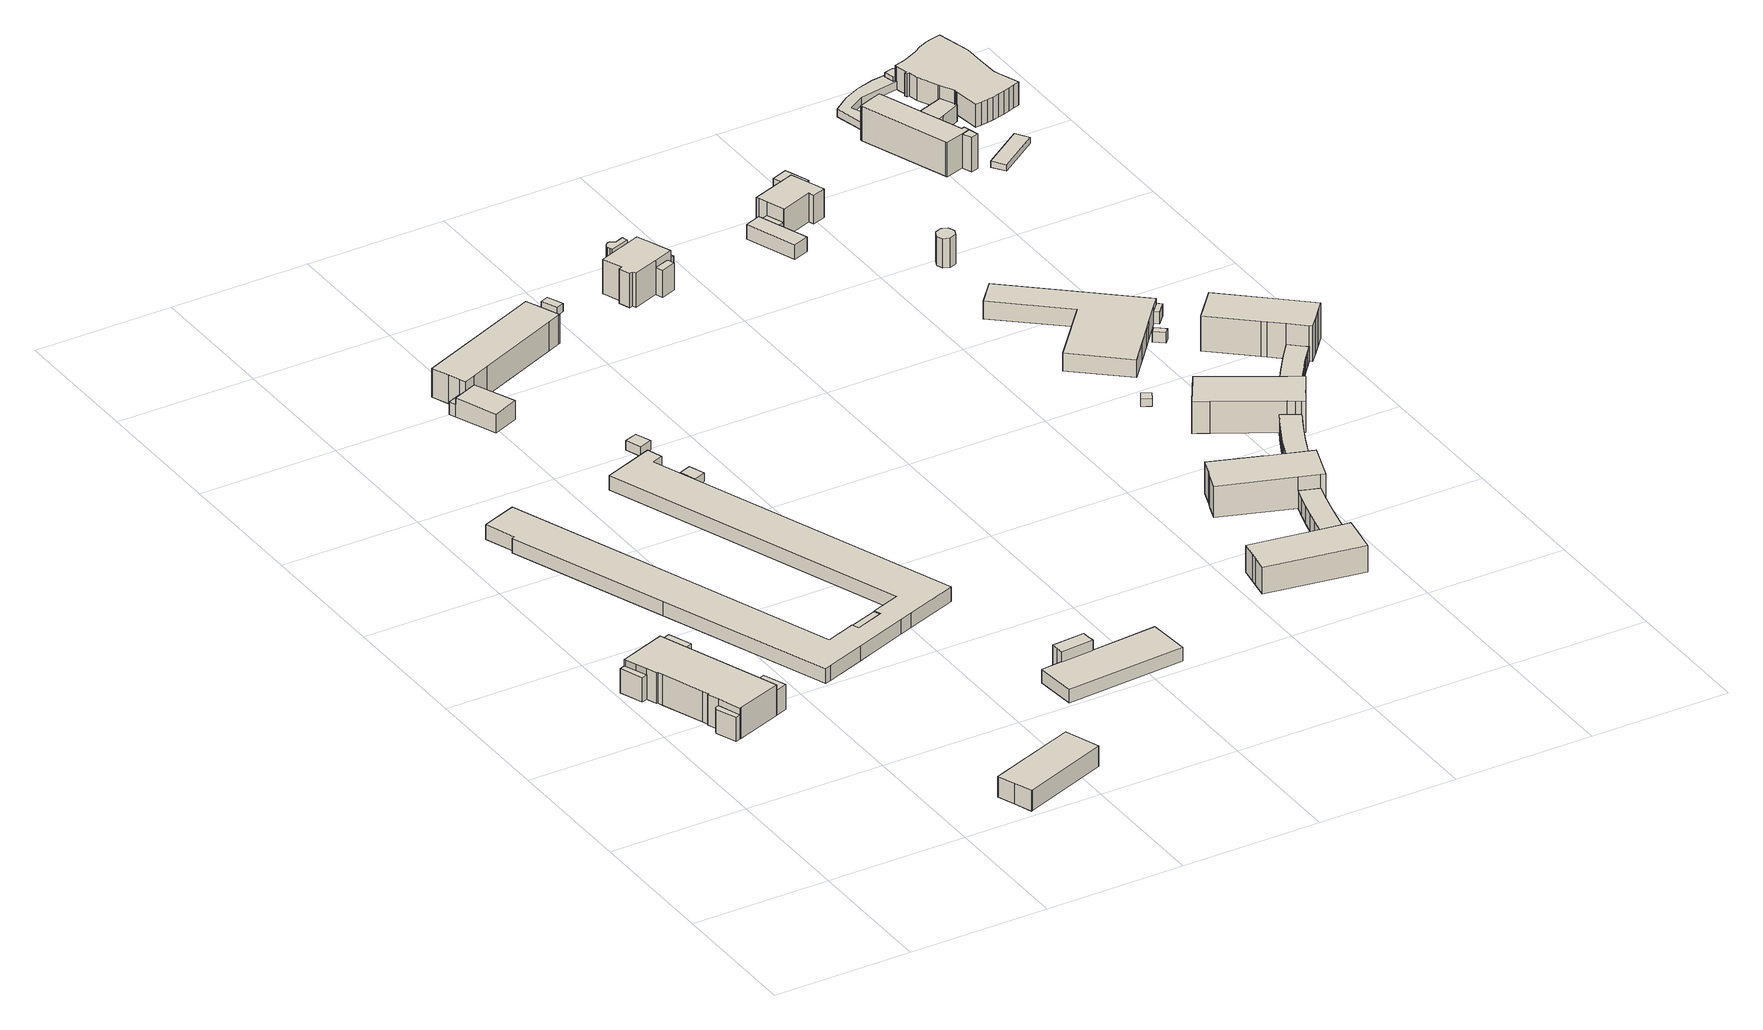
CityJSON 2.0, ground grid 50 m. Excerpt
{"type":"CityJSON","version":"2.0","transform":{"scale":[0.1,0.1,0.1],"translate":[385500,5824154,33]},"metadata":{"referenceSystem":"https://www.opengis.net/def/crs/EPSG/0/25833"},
"CityObjects":{
"building1":{"type":"Building","attributes":{"Gemeindeschluessel":"11000001","function":"31001_3073"},"address":[{"country":"Germany","locality":"Berlin","thoroughfareNumber":"41 (100)","thoroughfareName":"Kurt-Schumacher-Damm"}],"children":["building1-1","building1-2","building1-3","building1-4","building1-5"]},
"building1-1":{"type":"BuildingPart","attributes":{"BezugspunktDach":"2200","measuredHeight":15.18,"storeysAboveGround":3},"parents":["building1"],"geometry":[{"type":"MultiSurface","lod":"1","boundaries":[[[0,1,2,3,4,5,6,7,8,9,10,11,12,13,14,15,16]],[[17,18,19,20,21,22,23,24,25,26,27,28,29,30,31,32,33]],[[17,33,16,15]],[[18,17,15,14]],[[19,18,14,13]],[[34,35,13,12]],[[21,20,12,11]],[[22,21,11,10]],[[23,22,10,9]],[[24,23,9,8]],[[36,37,24,8,7]],[[26,25,7,6]],[[27,26,6,5]],[[28,27,5,4]],[[29,28,4,3]],[[30,29,3,2]],[[31,30,2,1]],[[32,31,1,0]],[[20,19,35,34]],[[25,24,37,36]]]}]},
"building1-2":{"type":"BuildingPart","attributes":{"BezugspunktDach":"2200","measuredHeight":10.71,"storeysAboveGround":3},"parents":["building1"],"geometry":[{"type":"Solid","lod":"1","boundaries":[[[[38,39,40,41,42]],[[21,43,44,22,45]],[[21,45,42,41]],[[43,21,41,40]],[[44,43,40,39]],[[22,44,39,38]],[[45,22,38,42]]]]}]},
"building1-3":{"type":"BuildingPart","attributes":{"BezugspunktDach":"2200","measuredHeight":8.86,"storeysAboveGround":3},"parents":["building1"],"geometry":[{"type":"Solid","lod":"1","boundaries":[[[[46,37,36,47,48]],[[49,25,24,50,51]],[[49,51,48,47]],[[25,49,47,36]],[[50,24,37,46]],[[51,50,46,48]],[[24,25,36,37]]]]}]},
"building1-4":{"type":"BuildingPart","attributes":{"BezugspunktDach":"2200","measuredHeight":9.76,"storeysAboveGround":3},"parents":["building1"],"geometry":[{"type":"MultiSurface","lod":"1","boundaries":[[[52,53,54,55]],[[33,32,56,57]],[[33,57,55,54]],[[56,32,53,52]],[[57,56,52,55]]]}]},
"building1-5":{"type":"BuildingPart","attributes":{"BezugspunktDach":"2200","measuredHeight":10.41,"storeysAboveGround":3},"parents":["building1"],"geometry":[{"type":"Solid","lod":"1","boundaries":[[[[34,58,59,35]],[[60,61,20,19]],[[60,19,35,59]],[[61,60,59,58]],[[20,61,58,34]],[[19,20,34,35]]]]}]},
"building2":{"type":"Building","attributes":{"Gemeindeschluessel":"11000001","BezugspunktDach":"2200","function":"31001_3073","measuredHeight":10,"storeysAboveGround":1},"address":[{"country":"Germany","locality":"Berlin","thoroughfareNumber":"41 (82)","thoroughfareName":"Kurt-Schumacher-Damm"}],"geometry":[{"type":"Solid","lod":"1","boundaries":[[[[62,63,64,65,66,67]],[[68,69,70,71,72,73]],[[68,73,67,66]],[[69,68,66,65]],[[70,69,65,64]],[[71,70,64,63]],[[72,71,63,62]],[[73,72,62,67]]]]}]},
"building3":{"type":"Building","attributes":{"Gemeindeschluessel":"11000001","BezugspunktDach":"2200","function":"31001_3073","measuredHeight":5.36,"storeysAboveGround":1},"address":[{"country":"Germany","locality":"Berlin","thoroughfareNumber":"41 (107)","thoroughfareName":"Kurt-Schumacher-Damm"}],"geometry":[{"type":"Solid","lod":"1","boundaries":[[[[74,75,76,77,78,79,80,81,82,83,84,85,86,87,88,89,90,91,92,93,94]],[[95,96,97,98,99,100,101,102,103,104,105,106,107,108,109,110,111,112,113,114,115]],[[95,115,94,93]],[[96,95,93,92]],[[97,96,92,91]],[[98,97,91,90]],[[99,98,90,89]],[[100,99,89,88]],[[101,100,88,87]],[[102,101,87,86]],[[103,102,86,85]],[[104,103,85,84]],[[105,104,84,83]],[[106,105,83,82]],[[107,106,82,81]],[[108,107,81,80]],[[109,108,80,79]],[[110,109,79,78]],[[111,110,78,77]],[[112,111,77,76]],[[113,112,76,75]],[[114,113,75,74]],[[115,114,74,94]]]]}]},
"building4":{"type":"Building","attributes":{"Gemeindeschluessel":"11000001","BezugspunktDach":"2200","function":"51009_1610","measuredHeight":5.01,"storeysAboveGround":0},"address":[{"country":"Germany","locality":"Berlin"}],"geometry":[{"type":"Solid","lod":"1","boundaries":[[[[116,117,118,119]],[[120,121,122,123]],[[120,123,119,118]],[[121,120,118,117]],[[122,121,117,116]],[[123,122,116,119]]]]}]},
"building5":{"type":"Building","attributes":{"name":"Gemeindehaus","Gemeindeschluessel":"11000001","function":"31001_3044"},"address":[{"country":"Germany","locality":"Berlin","thoroughfareNumber":"41 (103)","thoroughfareName":"Kurt-Schumacher-Damm"}],"children":["building5-1","building5-2"]},
"building5-1":{"type":"BuildingPart","attributes":{"BezugspunktDach":"2200","measuredHeight":9.2,"storeysAboveGround":2},"parents":["building5"],"geometry":[{"type":"MultiSurface","lod":"1","boundaries":[[[124,125,126,127]],[[128,129,130,131]],[[128,132,133,134,127,126]],[[129,128,126,125]],[[130,129,125,124]],[[131,130,124,127]],[[131,134,133,132]]]}]},
"building5-2":{"type":"BuildingPart","attributes":{"BezugspunktDach":"2200","measuredHeight":4.68,"storeysAboveGround":2},"parents":["building5"],"geometry":[{"type":"MultiSurface","lod":"1","boundaries":[[[134,133,135,136]],[[137,132,131,138]],[[137,138,136,135]],[[132,137,135,133]],[[138,131,134,136]],[[139,131,132,133,134]]]}]},
"building6":{"type":"Building","attributes":{"Gemeindeschluessel":"11000001","BezugspunktDach":"2200","function":"51009_1610","measuredHeight":8.95,"storeysAboveGround":0},"address":[{"country":"Germany","locality":"Berlin"}],"geometry":[{"type":"Solid","lod":"1","boundaries":[[[[140,141,142,143,144,145]],[[146,147,148,149,150,151]],[[146,151,145,144]],[[147,146,144,143]],[[148,147,143,142]],[[149,148,142,141]],[[150,149,141,140]],[[151,150,140,145]]]]}]},
"building7":{"type":"Building","attributes":{"Gemeindeschluessel":"11000001","BezugspunktDach":"2200","function":"31001_3073","measuredHeight":3.27,"storeysAboveGround":1},"address":[{"country":"Germany","locality":"Berlin","thoroughfareNumber":"41 (106)","thoroughfareName":"Kurt-Schumacher-Damm"}],"geometry":[{"type":"Solid","lod":"1","boundaries":[[[[152,153,154,155]],[[156,157,158,159]],[[156,159,155,154]],[[157,156,154,153]],[[158,157,153,152]],[[159,158,152,155]]]]}]},
"building8":{"type":"Building","attributes":{"Gemeindeschluessel":"11000001","BezugspunktDach":"2200","function":"31001_3073","measuredHeight":3.68,"storeysAboveGround":1},"address":[{"country":"Germany","locality":"Berlin","thoroughfareNumber":"41 (105)","thoroughfareName":"Kurt-Schumacher-Damm"}],"geometry":[{"type":"Solid","lod":"1","boundaries":[[[[160,161,162,163]],[[164,165,166,167]],[[164,167,163,162]],[[165,164,162,161]],[[166,165,161,160]],[[167,166,160,163]]]]}]},
"building9":{"type":"Building","attributes":{"Gemeindeschluessel":"11000001","BezugspunktDach":"2200","function":"31001_3073","measuredHeight":4.95,"storeysAboveGround":1},"address":[{"country":"Germany","locality":"Berlin","thoroughfareNumber":"41 (108)","thoroughfareName":"Kurt-Schumacher-Damm"}],"geometry":[{"type":"Solid","lod":"1","boundaries":[[[[168,169,170,171,172,173]],[[174,175,176,177,178,179]],[[174,179,173,172]],[[175,174,172,171]],[[176,175,171,170]],[[177,176,170,169]],[[178,177,169,168]],[[179,178,168,173]]]]}]},
"building10":{"type":"Building","attributes":{"name":"Saint-Louis-Kirche","Gemeindeschluessel":"11000001","function":"31001_3041"},"address":[{"country":"Germany","locality":"Berlin","thoroughfareNumber":"41 (104)","thoroughfareName":"Kurt-Schumacher-Damm"}],"children":["building10-1","building10-2","building10-3"]},
"building10-1":{"type":"BuildingPart","attributes":{"BezugspunktDach":"2200","measuredHeight":13.07,"storeysAboveGround":1},"parents":["building10"],"geometry":[{"type":"MultiSurface","lod":"1","boundaries":[[[180,181,182,183,184,185,186,187,188,189,190,191,192]],[[193,194,195,196,197,198,199,200,201,202,203,204,205]],[[193,205,192,191]],[[206,207,208,193,191,190]],[[209,210,211,190,189]],[[212,209,195,189,188]],[[197,196,188,187]],[[198,197,187,186]],[[199,198,186,185]],[[200,199,185,184]],[[201,200,184,183]],[[202,201,183,182]],[[203,202,182,181]],[[204,203,181,180]],[[205,204,180,192]],[[194,193,208,207,206]],[[195,213,210,209]],[[214,213,215,194,211,210]],[[196,195,209,212]]]}]},
"building10-2":{"type":"BuildingPart","attributes":{"BezugspunktDach":"2200","measuredHeight":8.59,"storeysAboveGround":1},"parents":["building10"],"geometry":[{"type":"MultiSurface","lod":"1","boundaries":[[[210,212,216,217,218,219,220]],[[221,222,223,224,196,213,225]],[[221,225,220,219]],[[222,221,219,218]],[[223,222,218,217]],[[224,223,217,216]],[[196,224,216,212]],[[225,226,194,225,220]],[[213,195,209,210]],[[196,212,209,195]],[[213,210,211,194,226]],[[220,225,194,211]]]}]},
"building10-3":{"type":"BuildingPart","attributes":{"BezugspunktDach":"2200","measuredHeight":8.15,"storeysAboveGround":1},"parents":["building10"],"geometry":[{"type":"Solid","lod":"1","boundaries":[[[[208,207,227,228,229]],[[230,225,194,193,231]],[[230,231,229,228]],[[225,230,228,227]],[[194,211,220,225,227,207]],[[231,193,208,229]],[[225,220,211,194]],[[193,194,207,208]]]]}]},
"building11":{"type":"Building","attributes":{"Gemeindeschluessel":"11000001","BezugspunktDach":"2200","function":"31001_2463","measuredHeight":4.77,"storeysAboveGround":1},"address":[{"country":"Germany","locality":"Berlin","thoroughfareNumber":"127 (1)","thoroughfareName":"Kurt-Schumacher-Damm"}],"geometry":[{"type":"Solid","lod":"1","boundaries":[[[[232,233,234,235,236,237,238]],[[239,240,241,242,243,244,245]],[[239,245,238,237]],[[240,239,237,236]],[[241,240,236,235]],[[242,241,235,234]],[[243,242,234,233]],[[244,243,233,232]],[[245,244,232,238]]]]}]},
"building12":{"type":"Building","attributes":{"Gemeindeschluessel":"11000001","BezugspunktDach":"2200","function":"31001_2463","measuredHeight":3,"storeysAboveGround":1},"address":[{"country":"Germany","locality":"Berlin","thoroughfareNumber":"127 (2)","thoroughfareName":"Kurt-Schumacher-Damm"}],"geometry":[{"type":"Solid","lod":"1","boundaries":[[[[246,247,248,249]],[[250,251,252,253]],[[250,253,249,248]],[[251,250,248,247]],[[252,251,247,246]],[[253,252,246,249]]]]}]},
"building13":{"type":"Building","attributes":{"Gemeindeschluessel":"11000001","function":"31001_1010"},"address":[{"country":"Germany","locality":"Berlin","thoroughfareNumber":"127 (3)","thoroughfareName":"Kurt-Schumacher-Damm"}],"children":["building13-1","building13-2","building13-3","building13-4","building13-5"]},
"building13-1":{"type":"BuildingPart","attributes":{"BezugspunktDach":"2200","measuredHeight":16.82,"storeysAboveGround":2},"parents":["building13"],"geometry":[{"type":"MultiSurface","lod":"1","boundaries":[[[254,255,256,257,258,259,260,261,262,263,264]],[[265,266,267,268,269,270,271,272,273,274,275]],[[265,275,264,263]],[[266,265,263,262],[266,276,277,265]],[[267,266,262,261]],[[278,279,261,260]],[[280,281,282,283,268,260,259]],[[270,269,259,258]],[[271,270,258,257]],[[272,271,257,256]],[[273,272,256,255]],[[274,273,255,254]],[[275,274,254,264]],[[276,266,265,277]],[[268,267,279,278]],[[269,283,282,281,280]]]}]},
"building13-2":{"type":"BuildingPart","attributes":{"BezugspunktDach":"2200","measuredHeight":13.18,"storeysAboveGround":2},"parents":["building13"],"geometry":[{"type":"MultiSurface","lod":"1","boundaries":[[[284,285,286,287,288,289,290,291,292,293,294,295,296,297,298,299,300,301]],[[302,303,304,305,306,307,308,309,310,311,312,313,314,315,316,317,318,319]],[[302,319,301,300]],[[303,302,300,299]],[[304,303,299,298]],[[305,304,298,297]],[[306,305,297,296]],[[307,306,296,295]],[[308,307,295,294]],[[309,308,294,293]],[[310,309,293,292]],[[311,310,292,291]],[[312,311,291,290]],[[313,312,290,289]],[[314,313,289,288]],[[315,314,288,287]],[[320,321,287,286]],[[317,316,286,285]],[[318,317,285,284]],[[319,318,284,301]],[[322,316,315,321,320]]]}]},
"building13-3":{"type":"BuildingPart","attributes":{"BezugspunktDach":"2200","measuredHeight":10.07,"storeysAboveGround":2},"parents":["building13"],"geometry":[{"type":"Solid","lod":"1","boundaries":[[[[277,276,323,321,320]],[[315,324,266,265,316]],[[324,315,321,323]],[[266,324,323,276]],[[316,265,277,320]],[[320,321,315,316]],[[265,266,276,277]]]]}]},
"building13-4":{"type":"BuildingPart","attributes":{"BezugspunktDach":"2200","measuredHeight":10.07,"storeysAboveGround":2},"parents":["building13"],"geometry":[{"type":"MultiSurface","lod":"1","boundaries":[[[278,325,326,279]],[[327,328,268,267]],[[327,267,279,326]],[[328,327,326,325]],[[268,328,325,278]],[[268,329,278,279,267]]]}]},
"building13-5":{"type":"BuildingPart","attributes":{"BezugspunktDach":"2200","measuredHeight":10.07,"storeysAboveGround":2},"parents":["building13"],"geometry":[{"type":"Solid","lod":"1","boundaries":[[[[330,331,282,281]],[[283,332,333,269]],[[332,283,282,331]],[[333,332,331,330]],[[269,333,330,281]],[[283,269,281,282]]]]}]},
"building14":{"type":"Building","attributes":{"Gemeindeschluessel":"11000001","BezugspunktDach":"2200","function":"51009_1610","measuredHeight":4,"storeysAboveGround":0},"address":[{"country":"Germany","locality":"Berlin"}],"geometry":[{"type":"Solid","lod":"1","boundaries":[[[[334,335,336,337]],[[338,339,340,341]],[[338,341,337,336]],[[339,338,336,335]],[[340,339,335,334]],[[341,340,334,337]]]]}]},
"building15":{"type":"Building","attributes":{"Gemeindeschluessel":"11000001","function":"31001_1010"},"address":[{"country":"Germany","locality":"Berlin","thoroughfareNumber":"125 (3)","thoroughfareName":"Kurt-Schumacher-Damm"}],"children":["building15-1","building15-2","building15-3"]},
"building15-1":{"type":"BuildingPart","attributes":{"BezugspunktDach":"2200","measuredHeight":14.04,"storeysAboveGround":2},"parents":["building15"],"geometry":[{"type":"MultiSurface","lod":"1","boundaries":[[[342,343,344,345,346,347,348,349,350,351]],[[352,353,354,355,356,357,358,359,360,361]],[[352,361,351,350]],[[353,352,350,349]],[[354,353,349,348]],[[355,354,348,347]],[[356,355,347,346]],[[357,356,346,345]],[[358,357,345,344]],[[362,363,344,343]],[[359,358,364,365]],[[360,359,343,342]],[[361,360,342,351]],[[365,364,363,362]]]}]},
"building15-2":{"type":"BuildingPart","attributes":{"BezugspunktDach":"2200","measuredHeight":6.22,"storeysAboveGround":2},"parents":["building15"],"geometry":[{"type":"MultiSurface","lod":"1","boundaries":[[[366,367,368,369]],[[370,371,372,373]],[[370,373,369,368]],[[371,374,375,376,368,367]],[[372,371,367,366]],[[373,372,366,369]],[[370,376,375,374]]]}]},
"building15-3":{"type":"BuildingPart","attributes":{"BezugspunktDach":"2200","measuredHeight":3.91,"storeysAboveGround":2},"parents":["building15"],"geometry":[{"type":"Solid","lod":"1","boundaries":[[[[375,363,362,376]],[[365,364,374,370]],[[365,370,376,362]],[[374,364,363,375]],[[365,362,363,364]],[[370,374,375,376]]]]}]},
"building16":{"type":"Building","attributes":{"Gemeindeschluessel":"11000001","BezugspunktDach":"2200","function":"31001_3073","measuredHeight":2.78,"storeysAboveGround":1},"address":[{"country":"Germany","locality":"Berlin","thoroughfareNumber":"41 (110)","thoroughfareName":"Kurt-Schumacher-Damm"}],"geometry":[{"type":"Solid","lod":"1","boundaries":[[[[377,378,379,380,381,382]],[[383,384,385,386,387,388]],[[383,388,382,381]],[[384,383,381,380]],[[385,384,380,379]],[[386,385,379,378]],[[387,386,378,377]],[[388,387,377,382]]]]}]},
"building17":{"type":"Building","attributes":{"Gemeindeschluessel":"11000001","function":"31001_3073"},"address":[{"country":"Germany","locality":"Berlin","thoroughfareNumber":"41 (109)","thoroughfareName":"Kurt-Schumacher-Damm"}],"children":["building17-1","building17-2","building17-3","building17-4","building17-5","building17-6","building17-7"]},
"building17-1":{"type":"BuildingPart","attributes":{"BezugspunktDach":"2200","measuredHeight":11.7,"storeysAboveGround":3},"parents":["building17"],"geometry":[{"type":"MultiSurface","lod":"1","boundaries":[[[389,390,391,392,393,394,395,396,397,398,399]],[[400,401,402,403,404,405,406,407,408,409,410]],[[400,410,399,398]],[[401,400,398,397]],[[402,401,397,396]],[[403,402,396,395]],[[404,403,395,394]],[[405,404,394,393],[411,412,413,405,414,415]],[[406,405,393,392]],[[407,406,392,391]],[[408,407,391,390]],[[409,408,390,389]],[[410,409,389,399]],[[414,405,413,415]],[[413,412,411,415,416]]]}]},
"building17-2":{"type":"BuildingPart","attributes":{"BezugspunktDach":"2200","measuredHeight":6.52,"storeysAboveGround":3},"parents":["building17"],"geometry":[{"type":"MultiSurface","lod":"1","boundaries":[[[417,418,419,420,421,422,423,424,425,426,427,428,429,430,431,432,433,434,435,436,437,438,439]],[[440,441,442,443,444,445,446,447,448,449,450,451,452,453,454,455,456,457,458,459,460,461,462]],[[440,462,439,438]],[[441,440,438,437]],[[442,441,437,436]],[[443,442,436,435]],[[444,443,435,434]],[[445,444,434,433]],[[446,445,433,432]],[[447,446,463,464,465]],[[448,447,465,466]],[[449,448,430,466,467]],[[450,449,429,428]],[[451,450,428,427]],[[452,451,427,426]],[[453,452,426,425]],[[454,453,425,424]],[[455,454,424,423]],[[456,455,423,422]],[[457,456,422,421]],[[458,457,421,420]],[[459,458,420,419]],[[465,464,463,432,431]],[[466,465,431,430]],[[467,466,430,429]],[[460,459,419,418]],[[461,468,469,417]],[[460,418,469,468]],[[461,417,439,462]]]}]},
"building17-3":{"type":"BuildingPart","attributes":{"BezugspunktDach":"2200","measuredHeight":15.33,"storeysAboveGround":3},"parents":["building17"],"geometry":[{"type":"MultiSurface","lod":"1","boundaries":[[[470,471,472,473,474,475,476,477,478,479]],[[480,481,482,483,484,485,486,487,488,489]],[[480,489,479,478]],[[481,480,478,477]],[[482,481,477,476]],[[483,482,476,475]],[[484,483,475,474]],[[485,484,474,473],[490,491,492,493,494,495]],[[486,485,473,472]],[[487,486,472,471]],[[496,497,498,471,470]],[[489,488,470,479]],[[494,493,492,495]],[[492,491,490,495]],[[488,499,497,496]],[[499,487,498,497]]]}]},
"building17-4":{"type":"BuildingPart","attributes":{"BezugspunktDach":"2200","measuredHeight":15.19,"storeysAboveGround":3},"parents":["building17"],"geometry":[{"type":"MultiSurface","lod":"1","boundaries":[[[500,501,502,503,504,505,506,507,508,509,510,511,512,513,514]],[[515,516,517,462,468,459,518,519,520,521,522,523,524,525,526]],[[515,526,514,513]],[[516,515,513,512]],[[517,516,512,511]],[[462,517,511,510]],[[469,417,439,510,509]],[[468,462,461]],[[419,418,460,459,468,509,508],[460,418,469,468]],[[518,459,508,507]],[[519,518,507,506]],[[520,519,506,505]],[[521,520,505,504]],[[522,521,504,503]],[[527,528,503,502]],[[523,522,529,530]],[[531,532,527,502,501]],[[533,524,523,530,534]],[[525,524,533,535,536,531,501,500]],[[526,525,500,514]],[[468,461,417,469]],[[461,462,439,417]],[[459,460,418,419]],[[469,418,460,468]],[[530,529,528,527]],[[533,534,532,531]],[[534,530,527,532,537]],[[531,536,535,533]]]}]},
"building17-5":{"type":"BuildingPart","attributes":{"BezugspunktDach":"2200","measuredHeight":15.53,"storeysAboveGround":3},"parents":["building17"],"geometry":[{"type":"MultiSurface","lod":"1","boundaries":[[[538,539,540,541,542,543,544,545,546,547]],[[548,549,550,551,552,467,464,553,554,555]],[[548,555,547,546]],[[549,548,546,545]],[[550,549,545,544]],[[551,550,544,543]],[[552,551,543,542]],[[467,552,542,541]],[[464,432,431,430,429,541,540]],[[553,464,540,539]],[[554,553,539,538]],[[555,554,538,547]],[[465,431,432,464]],[[466,430,431,465]],[[466,467,429,430]]]}]},
"building17-6":{"type":"BuildingPart","attributes":{"BezugspunktDach":"2200","measuredHeight":8.77,"storeysAboveGround":3},"parents":["building17"],"geometry":[{"type":"MultiSurface","lod":"1","boundaries":[[[495,494,556,557,558,559,560,528,532,536,561,562,563,564,565,566,567,568,569,570,571,490]],[[572,573,574,575,576,577,578,579,580,581,582,535,534,529,583,584,585,586,587,493,492,491]],[[572,491,490,571]],[[573,572,571,570]],[[574,573,570,569]],[[575,574,569,568]],[[576,575,568,567]],[[577,576,567,566]],[[578,577,566,565]],[[579,578,565,564]],[[580,579,564,563]],[[581,580,563,562]],[[582,581,562,561]],[[535,582,561,536]],[[583,529,528,560]],[[584,583,560,559]],[[585,584,559,558]],[[586,585,558,557]],[[587,586,557,556]],[[493,587,556,494]],[[534,533,531,532]],[[535,536,531,533]],[[530,527,528,529]],[[534,532,527,588,530]],[[492,493,494,495]],[[491,492,495,490]]]}]},
"building17-7":{"type":"BuildingPart","attributes":{"BezugspunktDach":"2200","measuredHeight":7.79,"storeysAboveGround":3},"parents":["building17"],"geometry":[{"type":"MultiSurface","lod":"1","boundaries":[[[415,414,589,590,591,592,498,497,496,593,594,595,596,597,411]],[[598,599,600,601,602,603,604,605,606,607,608,609,405,413,412]],[[598,412,411,597]],[[599,598,597,596]],[[600,599,596,595]],[[601,600,595,594]],[[602,601,594,593]],[[603,602,593,496]],[[604,603,488,499]],[[605,604,497,499,487]],[[606,605,498,592]],[[607,606,592,591]],[[608,607,591,590]],[[609,608,590,589]],[[405,609,589,414]],[[499,488,610,496,497]],[[611,487,499,497,498]],[[413,405,612,414,415]],[[412,413,415,411]]]}]},
"building18":{"type":"Building","attributes":{"Gemeindeschluessel":"11000001","BezugspunktDach":"2200","function":"31001_1313","measuredHeight":10.8,"storeysAboveGround":1},"address":[{"country":"Germany","locality":"Berlin","thoroughfareNumber":"125 (2)","thoroughfareName":"Kurt-Schumacher-Damm"}],"geometry":[{"type":"Solid","lod":"1","boundaries":[[[[613,614,615,616,617,618,619,620]],[[621,622,623,624,625,626,627,628]],[[621,628,620,619]],[[622,621,619,618]],[[623,622,618,617]],[[624,623,617,616]],[[625,624,616,615]],[[626,625,615,614]],[[627,626,614,613]],[[628,627,613,620]]]]}]},
"building19":{"type":"Building","attributes":{"Gemeindeschluessel":"11000001","BezugspunktDach":"2200","function":"31001_2463","measuredHeight":6.73,"storeysAboveGround":1},"address":[{"country":"Germany","locality":"Berlin","thoroughfareNumber":"125 (1)","thoroughfareName":"Kurt-Schumacher-Damm"}],"geometry":[{"type":"Solid","lod":"1","boundaries":[[[[629,630,631,632,633]],[[634,635,636,637,638]],[[634,638,633,632]],[[635,634,632,631]],[[636,635,631,630]],[[637,636,630,629]],[[638,637,629,633]]]]}]},
"building20":{"type":"Building","attributes":{"Gemeindeschluessel":"11000001","BezugspunktDach":"2200","function":"31001_3073","measuredHeight":6.57,"storeysAboveGround":1},"address":[{"country":"Germany","locality":"Berlin","thoroughfareNumber":"41 (111)","thoroughfareName":"Kurt-Schumacher-Damm"}],"geometry":[{"type":"Solid","lod":"1","boundaries":[[[[639,640,641,642,643,644,645,646,647,648,649]],[[650,651,652,653,654,655,656,657,658,659,660]],[[650,660,649,648]],[[651,650,648,647]],[[652,651,647,646]],[[653,652,646,645]],[[654,653,645,644]],[[655,654,644,643]],[[656,655,643,642]],[[657,656,642,641]],[[658,657,641,640]],[[659,658,640,639]],[[660,659,639,649]]]]}]},
"building21":{"type":"Building","attributes":{"Gemeindeschluessel":"11000001","BezugspunktDach":"2200","function":"51009_1610","measuredHeight":3.85,"storeysAboveGround":0},"address":[{"country":"Germany","locality":"Berlin"}],"geometry":[{"type":"Solid","lod":"1","boundaries":[[[[661,662,663,664]],[[665,666,667,668]],[[665,668,664,663]],[[666,665,663,662]],[[667,666,662,661]],[[668,667,661,664]]]]}]},
"building22":{"type":"Building","attributes":{"Gemeindeschluessel":"11000001","BezugspunktDach":"2200","function":"51009_1610","measuredHeight":4.48,"storeysAboveGround":0},"address":[{"country":"Germany","locality":"Berlin"}],"geometry":[{"type":"Solid","lod":"1","boundaries":[[[[669,670,671,672]],[[673,674,675,676]],[[673,676,672,671]],[[674,673,671,670]],[[675,674,670,669]],[[676,675,669,672]]]]}]},
"building23":{"type":"Building","attributes":{"Gemeindeschluessel":"11000001","function":"31001_2071"},"address":[{"country":"Germany","locality":"Berlin","thoroughfareNumber":"123 (1)","thoroughfareName":"Kurt-Schumacher-Damm"}],"children":["building23-1","building23-2","building23-3"]},
"building23-1":{"type":"BuildingPart","attributes":{"BezugspunktDach":"2200","measuredHeight":12.8,"storeysAboveGround":4},"parents":["building23"],"geometry":[{"type":"MultiSurface","lod":"1","boundaries":[[[677,678,679,680,681,682,683,684,685,686,687,688,689,690]],[[691,692,693,694,695,696,697,698,699,700,701,702,703,704]],[[691,704,690,689]],[[692,691,689,688]],[[693,692,688,687]],[[694,693,687,686]],[[695,705,706,694,686,685]],[[696,695,685,684]],[[697,696,684,683]],[[698,697,683,682]],[[699,698,682,681]],[[701,700,680,679]],[[702,701,679,678]],[[703,702,678,677]],[[704,703,677,690]],[[694,706,705,695]],[[700,699,681,680,707]]]}]},
"building23-2":{"type":"BuildingPart","attributes":{"BezugspunktDach":"2200","measuredHeight":12.72,"storeysAboveGround":4},"parents":["building23"],"geometry":[{"type":"Solid","lod":"1","boundaries":[[[[708,709,681,680]],[[699,710,711,700]],[[710,699,681,709]],[[711,710,709,708]],[[700,711,708,680]],[[699,700,680,681]]]]}]},
"building23-3":{"type":"BuildingPart","attributes":{"BezugspunktDach":"2200","measuredHeight":6.01,"storeysAboveGround":4},"parents":["building23"],"geometry":[{"type":"MultiSurface","lod":"1","boundaries":[[[705,712,713,714,715,716,717,718,706]],[[719,720,721,722,723,724,725,726,727]],[[719,727,706,718]],[[720,719,718,717]],[[721,720,717,716]],[[722,721,716,715]],[[723,722,715,714]],[[724,723,714,713]],[[725,724,713,712]],[[726,725,712,705]],[[727,726,695,694]],[[694,695,705,706,728]]]}]},
"building24":{"type":"Building","attributes":{"Gemeindeschluessel":"11000001","BezugspunktDach":"2200","function":"51009_1610","measuredHeight":2.89,"storeysAboveGround":0},"address":[{"country":"Germany","locality":"Berlin"}],"geometry":[{"type":"Solid","lod":"1","boundaries":[[[[729,730,731,732,733,734,735,736,737,738,739,740,741,742,743,744,745,746,747,748,749,750]],[[751,752,753,754,755,756,757,758,759,760,761,762,763,764,765,766,767,768,769,770,771,772]],[[751,772,750,749]],[[752,751,749,748]],[[753,752,748,747]],[[754,753,747,746]],[[755,754,746,745]],[[756,755,745,744]],[[757,756,744,743]],[[758,757,743,742]],[[759,758,742,741]],[[760,759,741,740]],[[761,760,740,739]],[[762,761,739,738]],[[763,762,738,737]],[[764,763,737,736]],[[765,764,736,735]],[[766,765,735,734]],[[767,766,734,733]],[[768,767,733,732]],[[769,768,732,731]],[[770,769,731,730]],[[771,770,730,729]],[[772,771,729,750]]]]}]},
"building25":{"type":"Building","attributes":{"Gemeindeschluessel":"11000001","BezugspunktDach":"2200","function":"31001_2463","measuredHeight":2.29,"storeysAboveGround":1},"address":[{"country":"Germany","locality":"Berlin","thoroughfareNumber":"123 (2)","thoroughfareName":"Kurt-Schumacher-Damm"}],"geometry":[{"type":"Solid","lod":"1","boundaries":[[[[773,774,775,776]],[[777,778,779,780]],[[777,780,776,775]],[[778,777,775,774]],[[779,778,774,773]],[[780,779,773,776]]]]}]},
"building26":{"type":"Building","attributes":{"Gemeindeschluessel":"11000001","function":"31001_2092"},"address":[{"country":"Germany","locality":"Berlin","thoroughfareNumber":"123 (3)","thoroughfareName":"Kurt-Schumacher-Damm"}],"children":["building26-1","building26-2","building26-3"]},
"building26-1":{"type":"BuildingPart","attributes":{"BezugspunktDach":"2200","measuredHeight":8.52,"storeysAboveGround":2},"parents":["building26"],"geometry":[{"type":"MultiSurface","lod":"1","boundaries":[[[781,782,783,784,785,786,787,788,789,790,791,792,793,794,795,796,797,798,799,800,801,802,803,804,805,806,807,808,809,810,811,812,813,814,815,816]],[[817,818,819,820,821,822,823,824,825,826,827,828,829,830,831,832,833,834,835,836,837,838,839,840,841,842,843,844,845,846,847,848,849,850,851,852]],[[853,854,761,855,856,817,852,816,815]],[[857,858,859,815,814]],[[818,817,859,855,860]],[[861,858,814,813]],[[819,818,862,860,863]],[[820,819,813,812]],[[821,820,812,811]],[[822,821,811,810]],[[823,822,810,809]],[[824,823,809,808]],[[825,824,808,807]],[[826,825,807,806]],[[827,826,806,805]],[[828,827,805,804]],[[829,828,804,803]],[[830,829,803,802]],[[831,830,802,801]],[[832,831,801,800]],[[833,832,800,799]],[[834,833,799,798]],[[835,834,798,797]],[[836,835,797,796]],[[837,836,796,795]],[[838,837,795,794]],[[839,838,794,793]],[[840,839,793,792]],[[841,840,792,791]],[[842,841,791,790]],[[843,842,790,789]],[[844,843,789,788]],[[845,844,788,787]],[[846,845,787,786]],[[847,846,786,785]],[[848,847,785,784]],[[849,848,784,783]],[[850,849,783,782]],[[851,850,782,781]],[[852,851,781,816]],[[856,855,761,854,853]],[[860,855,859,858,857]],[[863,860,862,858,861]]]}]},
"building26-2":{"type":"BuildingPart","attributes":{"BezugspunktDach":"2200","measuredHeight":4.49,"storeysAboveGround":2},"parents":["building26"],"geometry":[{"type":"MultiSurface","lod":"1","boundaries":[[[864,854,853,865,866]],[[758,855,761,760,759]],[[758,759,866,865]],[[859,867,758,865,853]],[[760,761,854,864]],[[759,760,864,866]],[[855,758,867,859]],[[868,761,855,853,854]]]}]},
"building26-3":{"type":"BuildingPart","attributes":{"BezugspunktDach":"2200","measuredHeight":3.03,"storeysAboveGround":2},"parents":["building26"],"geometry":[{"type":"Solid","lod":"1","boundaries":[[[[859,858,861,869,867]],[[757,863,860,855,758]],[[757,758,867,869]],[[863,757,869,861]],[[860,863,861,858]],[[860,858,859,855]],[[855,859,867,758]]]]}]}
},
"vertices":[
[55,1196,139],[69,1157,139],[73,1158,139],[80,1139,139],[136,988,139],[144,966,139],[140,965,139],[155,925,139],[185,841,139],[189,843,139],[354,902,139],[323,986,139],[223,1257,139],[192,1341,139],[77,1299,139],[28,1281,139],[24,1280,139],[28,1281,26],[77,1299,26],[192,1341,26],[223,1257,26],[323,986,26],[354,902,26],[189,843,26],[185,841,26],[155,925,26],[140,965,26],[144,966,26],[136,988,26],[80,1139,26],[73,1158,26],[69,1157,26],[55,1196,26],[24,1280,26],[223,1257,123],[192,1341,123],[155,925,115],[185,841,115],
[354,902,118],[398,918,118],[367,1002,118],[323,986,118],[305,932,118],[367,1002,26],[398,918,26],[305,932,26],
[165,834,115],[141,919,115],[137,909,115],[141,919,26],[165,834,26],[137,909,26],
[34,1189,115],[55,1196,115],[24,1280,115],[4,1272,115],[34,1189,26],[4,1272,26],
[265,1273,123],[233,1357,123],[233,1357,26],[265,1273,26],
[726,68,98],[749,4,98],[753,6,98],[1067,125,98],[1022,251,98],[702,132,98],[1022,251,22],[1067,125,22],[753,6,22],[749,4,22],[726,68,22],[702,132,22],
[155,2169,79],[146,2165,79],[358,1597,79],[586,987,79],[610,996,79],[750,1048,79],[943,1119,79],[990,1136,79],[1177,1205,79],[761,2327,79],[800,2341,79],[782,2396,79],[601,2329,79],[1001,1244,79],[895,1206,79],[905,1182,79],[802,1145,79],[793,1170,79],[686,1131,79],[242,2324,79],[116,2278,79],[242,2324,25],[686,1131,25],[793,1170,25],[802,1145,25],[905,1182,25],[895,1206,25],[1001,1244,25],[601,2329,25],[782,2396,25],[800,2341,25],[761,2327,25],[1177,1205,25],[990,1136,25],[943,1119,25],[750,1048,25],[610,996,25],[586,987,25],[358,1597,25],[146,2165,25],[155,2169,25],[116,2278,25],
[802,1145,77],[905,1182,77],[895,1206,77],[793,1170,77],[895,1206,27],[905,1182,27],[802,1145,27],[793,1170,27],
[470,2801,97],[563,2840,97],[502,2987,97],[410,2949,97],[502,2987,27],[563,2840,27],[470,2801,27],[410,2949,27],[461,2970,27],[461,2970,74],[410,2949,74],
[452,2993,74],[401,2972,74],[452,2993,27],[401,2972,27],[410,2949,54],
[1248,677,108],[1250,652,108],[1370,661,108],[1367,686,108],[1365,711,108],[1246,702,108],[1365,711,25],[1367,686,25],[1370,661,25],[1250,652,25],[1248,677,25],[1246,702,25],
[837,2198,60],[880,2214,60],[859,2271,60],[816,2255,60],[859,2271,28],[880,2214,28],[837,2198,28],[816,2255,28],
[791,2454,57],[838,2471,57],[817,2528,57],[770,2511,57],[817,2528,23],[838,2471,23],[791,2454,23],[770,2511,23],
[1184,497,72],[1619,529,72],[1608,680,72],[1370,661,72],[1250,652,72],[1172,645,72],[1250,652,22],[1370,661,22],[1608,680,22],[1619,529,22],[1184,497,22],[1172,645,22],
[436,3032,130],[452,2993,130],[461,2970,130],[502,2987,130],[565,3014,130],[869,3141,130],[917,3161,130],[921,3162,130],[909,3191,130],[896,3223,130],[870,3285,130],[808,3259,130],[411,3094,130],[808,3259,24],[870,3285,24],[896,3223,24],[909,3191,24],[921,3162,24],[917,3161,24],[869,3141,24],[565,3014,24],[502,2987,24],[461,2970,24],[452,2993,24],[436,3032,24],[411,3094,24],[870,3285,71],[870,3285,106],[808,3259,106],[896,3223,93],[887,3244,93],[870,3285,93],[909,3191,93],[887,3244,24],[887,3244,76],[887,3245,24],
[944,3207,93],[922,3259,93],[908,3293,93],[901,3311,93],[866,3296,93],[901,3311,24],[908,3293,24],[922,3259,24],[944,3207,24],[866,3296,24],[878,3267,24],
[866,3296,106],[864,3301,106],[801,3275,106],[864,3301,24],[801,3275,24],
[896,3322,72],[901,3311,72],[908,3293,72],[940,3307,72],[929,3335,72],[918,3363,72],[884,3350,72],[918,3363,27],[929,3335,27],[940,3307,27],[908,3293,27],[901,3311,27],[896,3322,27],[884,3350,27],
[998,3306,55],[1027,3318,55],[1003,3375,55],[974,3364,55],[1003,3375,25],[1027,3318,25],[998,3306,25],[974,3364,25],
[1213,3270,155],[1201,3265,155],[1216,3225,155],[1228,3229,155],[1233,3216,155],[1326,3250,155],[1396,3275,155],[1370,3344,155],[1348,3401,155],[1261,3369,155],[1186,3341,155],[1261,3369,28],[1348,3401,28],[1370,3344,28],[1396,3275,28],[1326,3250,28],[1233,3216,28],[1228,3229,28],[1216,3225,28],[1201,3265,28],[1213,3270,28],[1186,3341,28],[1348,3401,129],[1261,3369,129],[1396,3275,129],[1370,3344,129],[1326,3250,85],[1326,3250,129],[1380,3270,129],[1380,3270,28],
[1247,3411,142],[1250,3402,142],[1253,3393,142],[1323,3418,142],[1320,3428,142],[1316,3438,142],[1283,3425,142],[1281,3429,142],[1277,3432,142],[1273,3434,142],[1268,3436,142],[1264,3436,142],[1259,3434,142],[1255,3432,142],[1252,3429,142],[1249,3425,142],[1247,3421,142],[1247,3416,142],[1247,3421,28],[1249,3425,28],[1252,3429,28],[1255,3432,28],[1259,3434,28],[1264,3436,28],[1268,3436,28],[1273,3434,28],[1277,3432,28],[1281,3429,28],[1283,3425,28],[1316,3438,28],[1320,3428,28],[1323,3418,28],[1253,3393,28],[1250,3402,28],[1247,3411,28],[1247,3416,28],[1253,3393,129],[1323,3418,129],[1253,3393,83],
[1340,3424,129],[1340,3424,28],
[1409,3280,129],[1383,3349,129],[1383,3349,28],[1409,3280,28],[1396,3275,78],
[1336,3223,129],[1390,3243,129],[1390,3243,28],[1336,3223,28],
[2311,853,68],[2315,876,68],[2271,883,68],[2267,860,68],[2271,883,28],[2315,876,28],[2311,853,28],[2267,860,28],
[1794,3398,155],[1805,3368,155],[1828,3305,155],[1829,3303,155],[1945,3345,155],[1952,3326,155],[1999,3343,155],[1973,3415,155],[1953,3467,155],[1790,3408,155],[1953,3467,49],[1973,3415,49],[1999,3343,49],[1952,3326,49],[1945,3345,49],[1829,3303,49],[1828,3305,49],[1805,3368,49],[1794,3398,49],[1790,3408,49],[1805,3368,106],[1828,3305,106],[1828,3305,67],[1805,3368,67],
[1776,3150,121],[1833,3171,121],[1766,3354,121],[1709,3333,121],[1766,3354,67],[1833,3171,67],[1776,3150,67],[1709,3333,67],[1789,3291,67],[1789,3291,106],[1766,3354,106],
[2316,1871,58],[2333,1901,58],[2323,1907,58],[2312,1913,58],[2302,1919,58],[2285,1888,58],[2302,1919,30],[2312,1913,30],[2323,1907,30],[2333,1901,30],[2316,1871,30],[2285,1888,30],
[2388,678,125],[2396,727,125],[2403,768,125],[2412,821,125],[2399,823,125],[2255,845,125],[2247,847,125],[2059,876,125],[2049,817,125],[2045,792,125],[2036,736,125],[2045,792,26],[2049,817,26],[2059,876,26],[2247,847,26],[2255,845,26],[2399,823,26],[2412,821,26],[2403,768,26],[2396,727,26],[2388,678,26],[2036,736,26],[2324,835,93],[2324,835,26],[2361,829,26],[2399,823,93],[2361,829,93],[2361,829,71],
[2663,1655,81],[2702,1632,81],[2714,1625,81],[2734,1656,81],[2755,1687,81],[2776,1718,81],[2785,1731,81],[2795,1744,81],[2804,1757,81],[2822,1781,81],[2841,1805,81],[2860,1828,81],[2879,1851,81],[2869,1860,81],[2835,1890,81],[2824,1899,81],[2802,1872,81],[2780,1844,81],[2759,1816,81],[2731,1778,81],[2704,1740,81],[2677,1701,81],[2651,1661,81],[2677,1701,27],[2704,1740,27],[2731,1778,27],[2759,1816,27],[2780,1844,27],[2802,1872,27],[2824,1899,27],[2835,1890,27],[2869,1860,27],[2879,1851,27],[2860,1828,27],[2841,1805,27],[2822,1781,27],[2804,1757,27],[2795,1744,27],[2785,1731,27],[2776,1718,27],[2755,1687,27],[2734,1656,27],[2714,1625,27],[2702,1632,27],[2663,1655,27],[2651,1661,27],[2824,1899,44],[2824,1899,28],[2835,1890,28],[2869,1860,28],[2879,1851,28],[2678,1646,27],[2678,1646,81],
[2396,1116,143],[2465,1092,143],[2480,1086,143],[2528,1223,143],[2385,1274,143],[2361,1282,143],[2191,1343,143],[2170,1286,143],[2161,1263,143],[2140,1205,143],[2161,1263,27],[2170,1286,27],[2191,1343,27],[2361,1282,27],[2385,1274,27],[2528,1223,27],[2480,1086,27],[2465,1092,27],[2396,1116,27],[2140,1205,27],[2445,1252,95],[2445,1252,28],[2480,1240,28],[2514,1228,28],[2514,1228,95],[2480,1240,95],[2396,1116,93],[2430,1104,93],[2465,1092,93],[2430,1104,27],
[2391,1643,144],[2601,1521,144],[2623,1508,144],[2640,1498,144],[2651,1492,144],[2676,1535,144],[2683,1545,144],[2726,1618,144],[2714,1625,144],[2678,1646,144],[2651,1661,144],[2574,1708,144],[2470,1770,144],[2422,1799,144],[2341,1672,144],[2422,1799,27],[2470,1770,27],[2574,1708,27],[2726,1618,27],[2683,1545,27],[2676,1535,27],[2651,1492,27],[2640,1498,27],[2623,1508,27],[2601,1521,27],[2391,1643,27],[2341,1672,27],[2623,1508,95],[2640,1498,95],[2640,1498,28],[2623,1508,28],[2601,1521,95],[2609,1516,95],[2601,1521,28],[2609,1516,28],[2578,1534,28],[2578,1534,95],[2609,1516,75],
[2764,1952,158],[2778,1939,158],[2824,1899,158],[2879,1851,158],[2888,1843,158],[2920,1879,158],[2950,1914,158],[2982,1950,158],[2712,2184,158],[2619,2078,158],[2712,2184,28],[2982,1950,28],[2950,1914,28],[2920,1879,28],[2888,1843,28],[2778,1939,28],[2764,1952,28],[2619,2078,28],
[2532,1274,95],[2552,1320,95],[2572,1365,95],[2594,1410,95],[2616,1454,95],[2558,1497,95],[2539,1459,95],[2520,1421,95],[2511,1403,95],[2502,1384,95],[2494,1366,95],[2479,1333,95],[2465,1299,95],[2451,1265,95],[2449,1261,95],[2447,1257,95],[2447,1257,28],[2449,1261,28],[2451,1265,28],[2465,1299,28],[2479,1333,28],[2494,1366,28],[2502,1384,28],[2511,1403,28],[2520,1421,28],[2539,1459,28],[2558,1497,28],[2616,1454,28],[2594,1410,28],[2572,1365,28],[2552,1320,28],[2532,1274,28],[2623,1508,71],
[2410,877,93],[2422,931,93],[2435,985,93],[2449,1039,93],[2382,1069,93],[2369,1023,93],[2356,976,93],[2345,929,93],[2334,882,93],[2334,882,26],[2345,929,26],[2356,976,26],[2369,1023,26],[2382,1069,26],[2396,1116,26],[2430,1104,26],[2465,1092,26],[2449,1039,26],[2435,985,26],[2422,931,26],[2410,877,26],[2396,1116,58],[2465,1092,74],[2399,823,54],
[2152,2873,170],[2174,2865,170],[2199,2874,170],[2209,2896,170],[2200,2921,170],[2178,2930,170],[2154,2920,170],[2144,2896,170],[2154,2920,62],[2178,2930,62],[2200,2921,62],[2209,2896,62],[2199,2874,62],[2174,2865,62],[2152,2873,62],[2144,2896,62],
[1977,3471,95],[2034,3494,95],[2008,3564,95],[2001,3582,95],[1944,3561,95],[2001,3582,39],[2008,3564,39],[2034,3494,39],[1977,3471,39],[1944,3561,39],
[2364,2407,89],[2190,2206,89],[2368,2052,89],[2436,2132,89],[2492,2197,89],[2519,2228,89],[2575,2294,89],[2608,2331,89],[2610,2334,89],[2206,2682,89],[2137,2602,89],[2206,2682,23],[2610,2334,23],[2608,2331,23],[2575,2294,23],[2519,2228,23],[2492,2197,23],[2436,2132,23],[2368,2052,23],[2190,2206,23],[2364,2407,23],[2137,2602,23],
[2564,2196,51],[2580,2214,51],[2545,2244,51],[2530,2225,51],[2545,2244,12],[2580,2214,12],[2564,2196,12],[2530,2225,12],
[2590,2281,74],[2623,2318,74],[2608,2331,74],[2575,2294,74],[2608,2331,29],[2623,2318,29],[2590,2281,29],[2575,2294,29],
[2355,3701,156],[2471,3384,156],[2473,3378,156],[2540,3399,156],[2571,3409,156],[2569,3418,156],[2566,3430,156],[2555,3426,156],[2495,3588,156],[2466,3669,156],[2443,3731,156],[2440,3739,156],[2392,3722,156],[2353,3707,156],[2392,3722,29],[2440,3739,29],[2443,3731,29],[2466,3669,29],[2495,3588,29],[2555,3426,29],[2566,3430,29],[2569,3418,29],[2571,3409,29],[2540,3399,29],[2473,3378,29],[2471,3384,29],[2355,3701,29],[2353,3707,29],[2495,3588,67],[2466,3669,67],[2540,3399,98],
[2554,3364,156],[2581,3373,156],[2581,3373,29],[2554,3364,29],
[2618,3643,67],[2689,3678,67],[2689,3682,67],[2688,3682,67],[2686,3686,67],[2688,3687,67],[2663,3739,67],[2663,3739,7],[2688,3687,7],[2686,3686,7],[2688,3682,7],[2689,3682,7],[2689,3678,7],[2618,3643,7],[2495,3588,7],[2466,3669,7],[2466,3669,39],
[2392,3722,60],[2440,3739,60],[2466,3669,60],[2663,3739,60],[2660,3744,60],[2476,3685,60],[2445,3742,60],[2402,3845,60],[2461,3881,60],[2605,3905,60],[2603,3913,60],[2596,3912,60],[2587,3949,60],[2622,3958,60],[2680,3985,60],[2676,3993,60],[2621,3968,60],[2585,3957,60],[2541,3951,60],[2480,3934,60],[2419,3905,60],[2360,3861,60],[2419,3905,32],[2480,3934,32],[2541,3951,32],[2585,3957,32],[2621,3968,32],[2676,3993,32],[2680,3985,32],[2622,3958,32],[2587,3949,32],[2596,3912,32],[2603,3913,32],[2605,3905,32],[2461,3881,32],[2402,3845,32],[2445,3742,32],[2476,3685,32],[2660,3744,32],[2663,3739,32],[2466,3669,32],[2440,3739,32],[2392,3722,32],[2360,3861,32],
[2649,3308,55],[2796,3411,55],[2765,3456,55],[2617,3353,55],[2765,3456,32],[2796,3411,32],[2649,3308,32],[2617,3353,32],
[2605,3905,116],[2616,3862,116],[2607,3860,116],[2609,3849,116],[2618,3851,116],[2626,3815,116],[2660,3744,116],[2663,3739,116],[2688,3687,116],[2686,3686,116],[2688,3682,116],[2689,3682,116],[2689,3678,116],[2700,3584,116],[2724,3587,116],[2748,3590,116],[2771,3594,116],[2795,3600,116],[2818,3606,116],[2841,3613,116],[2863,3621,116],[2885,3629,116],[2867,3677,116],[2857,3705,116],[2851,3722,116],[2850,3729,116],[2849,3783,116],[2847,3875,116],[2817,3997,116],[2780,3989,116],[2760,3983,116],[2728,3969,116],[2699,3950,116],[2676,3939,116],[2643,3924,116],[2603,3913,116],[2643,3924,31],[2676,3939,31],[2699,3950,31],[2728,3969,31],[2760,3983,31],[2780,3989,31],[2817,3997,31],[2847,3875,31],[2849,3783,31],[2850,3729,31],[2851,3722,31],[2857,3705,31],[2867,3677,31],[2885,3629,31],[2863,3621,31],[2841,3613,31],[2818,3606,31],[2795,3600,31],[2771,3594,31],[2748,3590,31],[2724,3587,31],[2700,3584,31],[2689,3678,31],[2689,3682,31],[2688,3682,31],[2686,3686,31],[2688,3687,31],[2663,3739,31],[2660,3744,31],[2626,3815,31],[2618,3851,31],[2609,3849,31],[2607,3860,31],[2616,3862,31],[2605,3905,31],[2603,3913,31],[2643,3924,76],[2603,3913,76],[2643,3924,32],[2643,3924,54],[2676,3939,57],[2676,3939,62],[2643,3924,62],[2676,3939,32],[2699,3950,62],[2676,3939,47],[2699,3950,32],
[2596,3912,76],[2622,3958,76],[2587,3949,76],[2622,3958,62],[2603,3913,73],
[2680,3985,62]
]}
